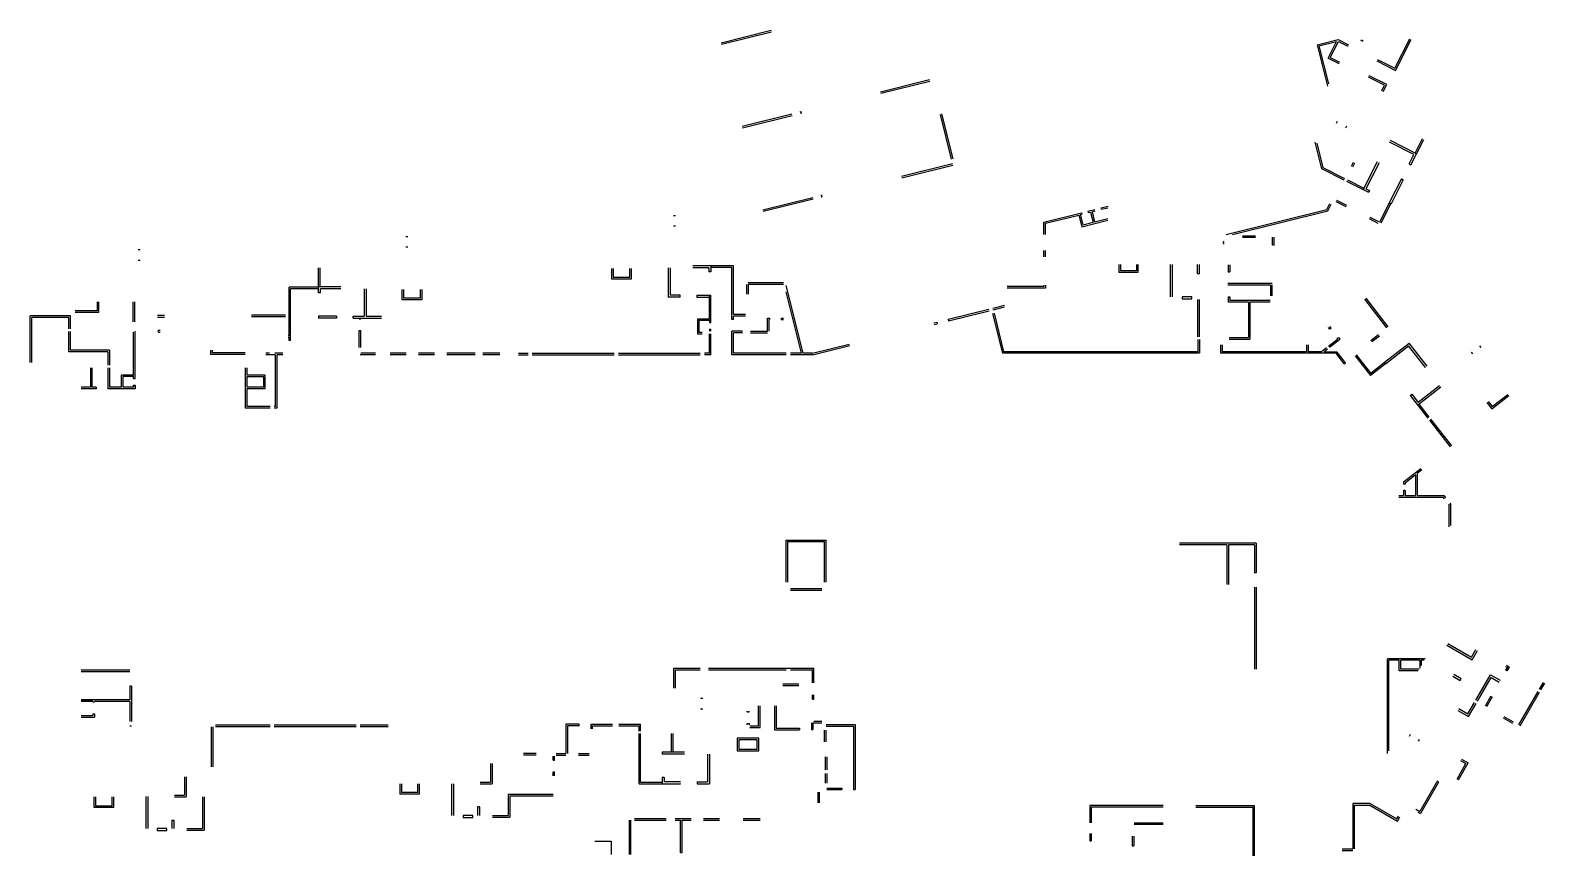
# Model space of a CAD drawing. Header units: metres. Extents: x -681087 to 1033303, y 74272 to 2630761.
# Drawn here: x 883153 to 1027502, y 158272 to 236903 of the extents above; entities that cross this region are included whole.
import ezdxf

# ---------------------------------------------------------------- set-up
doc = ezdxf.new("R2010")
doc.units = ezdxf.units.M
for name, color, linetype in [('SKELETON_CLEAN', 7, 'Continuous'), ('SKELETON_ISOLATED', 1, 'Continuous'), ('SKELETON_ORIGINAL', 8, 'Continuous')]:
    doc.layers.add(name, color=color, linetype=linetype)

msp = doc.modelspace()

# ---------------------------------------------------------------- linework, layer by layer
at = {"layer": 'SKELETON_CLEAN'}
for p, q in [((1005804, 235528), (1007818, 236030)), ((1005804, 235528), (1006786, 231587)), ((1005985, 235419), (1007661, 235836)), ((1005985, 235419), (1006890, 231790)), ((1006854, 234252), (1007661, 235836)), ((1007056, 234318), (1007837, 235852)), ((1007818, 236030), (1008797, 235532)), ((1007837, 235852), (1008728, 235398)), ((1009997, 235906), (1010042, 235995)), ((1010042, 235995), (1010176, 235927)), ((1010131, 235837), (1010176, 235927)), ((1013202, 233285), (1014632, 236092)), ((1013267, 233083), (1014765, 236024)), ((1006854, 234252), (1007879, 233730)), ((1007056, 234318), (1007947, 233864)), ((1011490, 233989), (1013267, 233083)), ((1011558, 234123), (1013202, 233285)), ((1012241, 231664), (1010704, 232448)), ((1012443, 231730), (1010772, 232581)), ((1011969, 231130), (1012241, 231664)), ((1012103, 231062), (1012443, 231730)), ((956525, 229141), (956584, 229155)), ((956561, 228995), (956620, 229010)), ((956584, 229155), (956620, 229010)), ((1006266, 223710), (1005635, 226243)), ((1006395, 223813), (1005812, 226153)), ((1015031, 225058), (1012714, 226238)), ((1015287, 225141), (1012801, 226407)), ((1015287, 225141), (1015986, 226513)), ((1008457, 222762), (1006395, 223813)), ((1011709, 224287), (1010449, 221814)), ((1014582, 224176), (1015031, 225058)), ((1014582, 224176), (1014751, 224089)), ((1014751, 224089), (1015287, 225141)), ((1008389, 222628), (1006266, 223710)), ((1008621, 222533), (1010185, 221736)), ((1013855, 222750), (1012688, 220460)), ((1014024, 222664), (1012858, 220374)), ((1013855, 222750), (1014024, 222664)), ((958509, 221184), (958568, 221199)), ((958545, 221039), (958604, 221053)), ((958568, 221199), (958604, 221053)), ((1010185, 221736), (1010710, 221468)), ((1010449, 221814), (1010797, 221637)), ((1010797, 221637), (1010710, 221468)), ((979763, 218633), (983346, 219527)), ((983346, 219527), (983382, 219381)), ((983947, 219677), (984631, 219847)), ((983947, 219677), (983984, 219531)), ((983984, 219531), (984207, 219587)), ((984207, 219587), (984449, 218616)), ((984352, 219623), (984667, 219701)), ((984352, 219623), (984594, 218652)), ((985232, 219997), (985877, 220158)), ((985269, 219851), (985232, 219997)), ((985269, 219851), (985873, 220002)), ((997133, 217437), (1006740, 219832)), ((997753, 217437), (1006842, 219703)), ((1006740, 219832), (1007028, 220398)), ((1006842, 219703), (1007162, 220330)), ((1012688, 220460), (1011740, 218598)), ((1012688, 220460), (1012858, 220374)), ((979763, 217437), (979763, 218633)), ((979913, 218516), (983091, 219308)), ((979913, 217437), (979913, 218516)), ((983091, 219308), (983369, 218192)), ((983236, 219345), (983382, 219381)), ((983236, 219345), (983479, 218374)), ((983369, 218192), (985873, 218817)), ((983479, 218374), (984449, 218616)), ((984594, 218652), (985873, 218971)), ((996953, 216737), (996853, 216737)), ((996853, 216737), (996853, 216587)), ((996853, 216587), (996953, 216587)), ((1001563, 216437), (1001563, 217187)), ((1001713, 216437), (1001713, 217187)), ((1001713, 216437), (1001563, 216437)), ((910623, 212472), (910623, 214287)), ((938563, 214222), (938563, 213222)), ((938713, 214222), (938713, 213372)), ((940293, 213372), (940293, 214222)), ((940443, 213222), (940443, 214222)), ((943963, 214272), (943963, 211482)), ((944153, 214272), (944153, 211672)), ((948033, 214472), (946298, 214472)), ((947823, 214282), (946298, 214282)), ((947823, 214282), (947823, 213892)), ((948013, 213892), (947823, 213892)), ((948013, 214472), (948013, 213892)), ((950033, 214322), (948013, 214322)), ((950183, 214472), (948033, 214472)), ((950033, 209362), (950033, 214322)), ((950183, 209822), (950183, 214472)), ((986923, 214577), (986923, 213827)), ((988733, 213827), (986923, 213827)), ((987073, 214577), (987073, 213977)), ((988583, 213977), (987073, 213977)), ((988583, 214577), (988583, 213977)), ((988733, 214577), (988733, 213827)), ((994393, 213737), (994393, 214577)), ((994393, 213737), (994583, 213737)), ((994583, 213737), (994583, 214577)), ((997323, 214567), (997323, 213907)), ((997323, 213907), (997473, 213907)), ((997473, 214567), (997473, 213907)), ((910623, 212432), (907813, 212432)), ((907813, 207822), (907813, 212432)), ((907963, 207362), (907963, 212282)), ((910623, 212282), (907963, 212282)), ((912738, 212472), (910623, 212472)), ((910623, 211892), (910623, 212472)), ((912738, 212282), (910813, 212282)), ((910813, 211892), (910813, 212282)), ((914983, 212272), (914983, 209672)), ((915173, 212272), (915173, 209672)), ((918593, 211222), (918593, 212222)), ((918743, 211372), (918743, 212222)), ((920323, 212222), (920323, 211372)), ((920473, 212222), (920473, 211222)), ((938563, 213222), (940443, 213222)), ((938713, 213372), (940293, 213372)), ((951568, 212692), (951568, 211772)), ((954953, 212692), (951568, 212692)), ((956812, 206142), (955203, 212595)), ((979763, 212487), (976253, 212487)), ((979913, 212337), (976253, 212337)), ((979763, 212637), (979763, 212487)), ((979913, 212637), (979913, 212337)), ((1001353, 212637), (997303, 212637)), ((1001353, 212637), (1001353, 211617)), ((1001528, 212637), (1001503, 212637)), ((1001503, 212637), (1001503, 211617)), ((889513, 211022), (889513, 210172)), ((889663, 211022), (889663, 210022)), ((910813, 211892), (910623, 211892)), ((920473, 211222), (918593, 211222)), ((920323, 211372), (918743, 211372)), ((945093, 211482), (943963, 211482)), ((945093, 211672), (944153, 211672)), ((945093, 211482), (945093, 211672)), ((946693, 211672), (948033, 211672)), ((946693, 211672), (946693, 211482)), ((946693, 211482), (947883, 211482)), ((947883, 209392), (947883, 211672)), ((948033, 209052), (948033, 211672)), ((956657, 206142), (955203, 211975)), ((993873, 211517), (992953, 211517)), ((992953, 211517), (992953, 211327)), ((992953, 211327), (993873, 211327)), ((993873, 211327), (993873, 211517)), ((997323, 211517), (997473, 211517)), ((997323, 211517), (997323, 211007)), ((999253, 211007), (997323, 211007)), ((997473, 211517), (997473, 211157)), ((1001318, 211157), (997473, 211157)), ((999253, 211007), (999253, 207637)), ((1001318, 211007), (999403, 211007)), ((999403, 211007), (999403, 207487)), ((886983, 209707), (883153, 209707)), ((883153, 205242), (883153, 209707)), ((886833, 209557), (883303, 209557)), ((883303, 205242), (883303, 209557)), ((886833, 208457), (886833, 209557)), ((886983, 208457), (886983, 209707)), ((889513, 210172), (887443, 210172)), ((889663, 210022), (887443, 210022)), ((912343, 209672), (910623, 209672)), ((910623, 209672), (910623, 209482)), ((912343, 209482), (910623, 209482)), ((912343, 209672), (912343, 209482)), ((913943, 209672), (914983, 209672)), ((913943, 209482), (913943, 209672)), ((913943, 209482), (916638, 209482)), ((914504, 209412), (914504, 209482)), ((914504, 209412), (914654, 209412)), ((914654, 209412), (914654, 209482)), ((915173, 209672), (916638, 209672)), ((946733, 209392), (946733, 207992)), ((947883, 209392), (946733, 209392)), ((950183, 209362), (950033, 209362)), ((951318, 209822), (950183, 209822)), ((950183, 209362), (950183, 209672)), ((951318, 209672), (950183, 209672)), ((953433, 208242), (953433, 209492)), ((953433, 209492), (953613, 209492)), ((953583, 208242), (953583, 209342)), ((953583, 209342), (953613, 209342)), ((953613, 209492), (953613, 209342)), ((954733, 209492), (954733, 209342)), ((954733, 209492), (954953, 209492)), ((954733, 209342), (954953, 209342)), ((970648, 209370), (974509, 210333)), ((970648, 209370), (970684, 209224)), ((970684, 209224), (974546, 210187)), ((974867, 209932), (975813, 206137)), ((975012, 209969), (975930, 206287)), ((886833, 206277), (886833, 208207)), ((886983, 206427), (886983, 208207)), ((893003, 204062), (893003, 208142)), ((893153, 203722), (893153, 208242)), ((895373, 208352), (895533, 208352)), ((895373, 208162), (895373, 208352)), ((895373, 208162), (895533, 208162)), ((914504, 206692), (914504, 208292)), ((914504, 208292), (914654, 208292)), ((914654, 206692), (914654, 208292)), ((946733, 207992), (947183, 207992)), ((946883, 209242), (946883, 208142)), ((947883, 209242), (946883, 209242)), ((946883, 208142), (947183, 208142)), ((947883, 209242), (947883, 209052)), ((947883, 209052), (948033, 209052)), ((947883, 208432), (947883, 208242)), ((947883, 208432), (948033, 208432)), ((947883, 206142), (947883, 207992)), ((948033, 208242), (948033, 208432)), ((948033, 205992), (948033, 207992)), ((950033, 205992), (950033, 208242)), ((951053, 208242), (950033, 208242)), ((950183, 206142), (950183, 208092)), ((951053, 208092), (950183, 208092)), ((951813, 208242), (953433, 208242)), ((969270, 209026), (969561, 209099)), ((969306, 208881), (969597, 208953)), ((969561, 209099), (969597, 208953)), ((1007024, 208430), (1006892, 208599)), ((1007143, 208522), (1007010, 208692)), ((1007143, 208522), (1007024, 208430)), ((890703, 206427), (886983, 206427)), ((890703, 206427), (890703, 204992)), ((900333, 206422), (900333, 206012)), ((900483, 206422), (900483, 206162)), ((907718, 207822), (907813, 207822)), ((907718, 207672), (907813, 207672)), ((907813, 207362), (907813, 207672)), ((907963, 207362), (907813, 207362)), ((957700, 206142), (961216, 207018)), ((957718, 205992), (961253, 206873)), ((994443, 207437), (994443, 206287)), ((994593, 207437), (994593, 206137)), ((996609, 206942), (996609, 206137)), ((996759, 206942), (996759, 206287)), ((997433, 207637), (999253, 207637)), ((997433, 207487), (999403, 207487)), ((1004809, 206942), (1004809, 206287)), ((1004959, 206942), (1004959, 206287)), ((1006702, 206649), (1006238, 206287)), ((1006795, 206531), (1006482, 206287)), ((1006899, 206803), (1007766, 207480)), ((1007977, 207454), (1006992, 206685)), ((1007714, 207547), (1007832, 207640)), ((1007766, 207480), (1007714, 207547)), ((1007832, 207640), (1007977, 207454)), ((1012219, 205274), (1014567, 207108)), ((1012336, 205124), (1014534, 206842)), ((1016135, 204793), (1014534, 206842)), ((1016285, 204910), (1014567, 207108)), ((890553, 206277), (886833, 206277)), ((890553, 206277), (890553, 204992)), ((903633, 206012), (900333, 206012)), ((903633, 206162), (900483, 206162)), ((906534, 205992), (905603, 205992)), ((906534, 201092), (906534, 205992)), ((906684, 200942), (906684, 205992)), ((907223, 205992), (906684, 205992)), ((947883, 206142), (947404, 206142)), ((948033, 205992), (947404, 205992)), ((955204, 205992), (950033, 205992)), ((955204, 206142), (950183, 206142)), ((956657, 206142), (955604, 206142)), ((957718, 205992), (955604, 205992)), ((957700, 206142), (956812, 206142)), ((994593, 206137), (975813, 206137)), ((994443, 206287), (975930, 206287)), ((1007623, 206137), (996609, 206137)), ((1004809, 206287), (996759, 206287)), ((1006238, 206287), (1004959, 206287)), ((1006482, 206287), (1007696, 206287)), ((1008398, 205144), (1007623, 206137)), ((1008517, 205237), (1007696, 206287)), ((1008398, 205144), (1008517, 205237)), ((1009421, 205899), (1010901, 204003)), ((1009539, 205991), (1010927, 204214)), ((1012336, 205124), (1010901, 204003)), ((1012243, 205242), (1010927, 204214)), ((1012336, 205124), (1012219, 205274)), ((888883, 204742), (888883, 202912)), ((889033, 204742), (889033, 202912)), ((890553, 204742), (890553, 202762)), ((890703, 204742), (890703, 202912)), ((891853, 202912), (891853, 204062)), ((893003, 204062), (891853, 204062)), ((892003, 202912), (892003, 203912)), ((893003, 203912), (892003, 203912)), ((893003, 203722), (893003, 203912)), ((893003, 203722), (893153, 203722)), ((903633, 204742), (903633, 200942)), ((903783, 204742), (903783, 204042)), ((905553, 204042), (903783, 204042)), ((905403, 203892), (903783, 203892)), ((903783, 203892), (903783, 202942)), ((905403, 202942), (905403, 203892)), ((905553, 202792), (905553, 204042)), ((888883, 202912), (888004, 202912)), ((889433, 202762), (888004, 202762)), ((889433, 202912), (889033, 202912)), ((889433, 202912), (889433, 202762)), ((893153, 202762), (890553, 202762)), ((891833, 202912), (890703, 202912)), ((893003, 202912), (892003, 202912)), ((893003, 202912), (893003, 203102)), ((893003, 203102), (893153, 203102)), ((893153, 203102), (893153, 202762)), ((903783, 202942), (905403, 202942)), ((903783, 202792), (905553, 202792)), ((903783, 202792), (903783, 201092)), ((1014680, 202108), (1014829, 202225)), ((1014680, 202108), (1016354, 199964)), ((1014829, 202225), (1015439, 201444)), ((1017488, 203045), (1015439, 201444)), ((1022461, 200846), (1024072, 202105)), ((1022487, 201056), (1023980, 202223)), ((903633, 200942), (906004, 200942)), ((903783, 201092), (906004, 201092)), ((906404, 201092), (906534, 201092)), ((906404, 200942), (906684, 200942)), ((1021984, 201456), (1022461, 200846)), ((1022102, 201549), (1022487, 201056)), ((1015697, 195136), (1014040, 193842)), ((1015790, 195018), (1015340, 194667)), ((1014040, 193842), (1014040, 193671)), ((1014190, 193671), (1014040, 193671)), ((1015190, 194550), (1014190, 193769)), ((1014190, 193769), (1014190, 193671)), ((1015190, 194550), (1015190, 192592)), ((1015340, 194667), (1015340, 192592)), ((1013604, 192592), (1014040, 192592)), ((1013604, 192442), (1017803, 192442)), ((1014190, 193051), (1014040, 193051)), ((1014040, 193051), (1014040, 192592)), ((1014190, 193051), (1014190, 192592)), ((1014190, 192592), (1015190, 192592)), ((1015340, 192592), (1017876, 192592)), ((1017803, 192442), (1017926, 192284)), ((1017876, 192592), (1018044, 192376)), ((1018326, 191771), (1018404, 191672)), ((1018404, 189598), (1018404, 191672)), ((1018444, 191864), (1018554, 191724)), ((1018554, 189715), (1018554, 191724)), ((955204, 184342), (955204, 188342)), ((955204, 188342), (959004, 188342)), ((955354, 184342), (955354, 188192)), ((955354, 188192), (958854, 188192)), ((958854, 184342), (958854, 188192)), ((959004, 184342), (959004, 188342)), ((1000004, 188042), (992704, 188042)), ((997204, 187892), (992704, 187892)), ((997204, 187892), (997204, 184092)), ((999854, 187892), (997354, 187892)), ((997354, 187892), (997354, 184092)), ((999854, 187892), (999854, 185212)), ((1000004, 188042), (1000004, 185212)), ((1000004, 185212), (999854, 185212)), ((1018180, 178322), (1020588, 176932)), ((1018275, 178486), (1020518, 177191)), ((1020518, 177191), (1020938, 177919)), ((1020588, 176932), (1021103, 177824)), ((944493, 174242), (944493, 176142)), ((944493, 176142), (947004, 176142)), ((947804, 176142), (957853, 176142)), ((957853, 174742), (957853, 176142)), ((1012507, 167995), (1012507, 177036)), ((1016110, 177036), (1012507, 177036)), ((1012657, 168255), (1012657, 176886)), ((1013638, 176886), (1012657, 176886)), ((1013638, 175886), (1013638, 176886)), ((1013788, 176036), (1013788, 176886)), ((1015588, 176886), (1013788, 176886)), ((1015588, 176886), (1015588, 176131)), ((1015738, 176886), (1015738, 176391)), ((1016023, 176886), (1015738, 176886)), ((1023769, 176284), (1023939, 176186)), ((1023804, 175952), (1023939, 176186)), ((1023854, 176409), (1024144, 176241)), ((1023934, 175877), (1024144, 176241)), ((944643, 175992), (947004, 175992)), ((944643, 174242), (944643, 175992)), ((955604, 175992), (957703, 175992)), ((957703, 174742), (957703, 175992)), ((1015446, 175886), (1013638, 175886)), ((1015533, 176036), (1013788, 176036)), ((1018739, 175390), (1019458, 174975)), ((1018834, 175554), (1019553, 175139)), ((1019458, 174975), (1019553, 175139)), ((1020933, 173089), (1022331, 175510)), ((1021098, 172994), (1022400, 175250)), ((1022331, 175510), (1023244, 174983)), ((1022400, 175250), (1023149, 174818)), ((1023934, 175877), (1023804, 175952)), ((892654, 174422), (892654, 173112)), ((892804, 174422), (892654, 174422)), ((892804, 174422), (892804, 171042)), ((957703, 173182), (957703, 173582)), ((957853, 173182), (957853, 173582)), ((892654, 173112), (888004, 173112)), ((888004, 173112), (889104, 173112)), ((889129, 172962), (888004, 172962)), ((889129, 172962), (889129, 172922)), ((889129, 172922), (889279, 172922)), ((889129, 171802), (889279, 171802)), ((889129, 171802), (889129, 171612)), ((892654, 172962), (889279, 172962)), ((889279, 172962), (889279, 172922)), ((889279, 171802), (889279, 171462)), ((892654, 172962), (892654, 171042)), ((951483, 171987), (951483, 172047)), ((951483, 171987), (951673, 171987)), ((951673, 171987), (951673, 172047)), ((952573, 170647), (952573, 172542)), ((952723, 170497), (952723, 172542)), ((954103, 172542), (954103, 170272)), ((954253, 172542), (954253, 170422)), ((957703, 173182), (957853, 173182)), ((1019210, 172115), (1020245, 171518)), ((1019305, 172280), (1020176, 171777)), ((1020176, 171777), (1020808, 172873)), ((1020245, 171518), (1020973, 172778)), ((888004, 171612), (889129, 171612)), ((888004, 171462), (889279, 171462)), ((892654, 170642), (892654, 170632)), ((892654, 170632), (892804, 170632)), ((892804, 170642), (892804, 170632)), ((935483, 170797), (934208, 170797)), ((934208, 170797), (934208, 167992)), ((935483, 170647), (934358, 170647)), ((934358, 170647), (934358, 167992)), ((935483, 170647), (935483, 170797)), ((936603, 170344), (936603, 170797)), ((936603, 170797), (938643, 170797)), ((936753, 170347), (936753, 170647)), ((936753, 170647), (938643, 170647)), ((939243, 170797), (941323, 170797)), ((939243, 170647), (941173, 170647)), ((941173, 170147), (941173, 170647)), ((941323, 170147), (941323, 170797)), ((951483, 170747), (951483, 170867)), ((951483, 170867), (951673, 170867)), ((951673, 170867), (951673, 170747)), ((951723, 170647), (952573, 170647)), ((951723, 170497), (952723, 170497)), ((954253, 170422), (956483, 170422)), ((956483, 170422), (956483, 170272)), ((957603, 170917), (957603, 170292)), ((957753, 170917), (957753, 170292)), ((959004, 170764), (961783, 170764)), ((959004, 170614), (961633, 170614)), ((961633, 170614), (961633, 164562)), ((961783, 170764), (961783, 164562)), ((941173, 165122), (941173, 169897)), ((941323, 165272), (941323, 169897)), ((952583, 169467), (950543, 169467)), ((950543, 169467), (950543, 168267)), ((952433, 169322), (950693, 169322)), ((950693, 169322), (950693, 168412)), ((952433, 168412), (952433, 169322)), ((952583, 168267), (952583, 169467)), ((954103, 170272), (956483, 170272)), ((957603, 170292), (957753, 170292)), ((932978, 167385), (932978, 167742)), ((933128, 167385), (933128, 167742)), ((943393, 168132), (943393, 167942)), ((945508, 168132), (943393, 168132)), ((945508, 167942), (943393, 167942)), ((947703, 167932), (947703, 165312)), ((947893, 167932), (947893, 165122)), ((950543, 168267), (952583, 168267)), ((950693, 168412), (952433, 168412)), ((1019555, 167482), (1020204, 167107)), ((927033, 167042), (927033, 165282)), ((927183, 167042), (927183, 165132)), ((932978, 167385), (933128, 167385)), ((932978, 165872), (932978, 166265)), ((932978, 166265), (933128, 166265)), ((933128, 165872), (933128, 166265)), ((1019142, 165567), (1019999, 167052)), ((1019272, 165492), (1020204, 167107)), ((1019480, 167352), (1019999, 167052)), ((897863, 165792), (897863, 164032)), ((898013, 165792), (898013, 163882)), ((918373, 165132), (918373, 164134)), ((918523, 165132), (918523, 164284)), ((920103, 164284), (920103, 165132)), ((920253, 164134), (920253, 165132)), ((926033, 165282), (927033, 165282)), ((926033, 165132), (927183, 165132)), ((941173, 165122), (945113, 165122)), ((941323, 165272), (943393, 165272)), ((943583, 165722), (943393, 165722)), ((943393, 165722), (943393, 165122)), ((943583, 165722), (943583, 165312)), ((945113, 165312), (943583, 165312)), ((945113, 165122), (945113, 165152)), ((946713, 165312), (947703, 165312)), ((946713, 165312), (946713, 165122)), ((946713, 165122), (947893, 165122)), ((959083, 164712), (960513, 164712)), ((959083, 164562), (960513, 164562)), ((960513, 164712), (960513, 164562)), ((961633, 164562), (961783, 164562)), ((1017184, 165237), (1015599, 162491)), ((1017389, 165292), (1015654, 162287)), ((1017184, 165237), (1017154, 165254)), ((1017389, 165292), (1017229, 165384)), ((889223, 163879), (889223, 162882)), ((889373, 163879), (889373, 163032)), ((890953, 163032), (890953, 163879)), ((891103, 162882), (891103, 163879)), ((896883, 164032), (897863, 164032)), ((896883, 163882), (898013, 163882)), ((899568, 163872), (899568, 160857)), ((899718, 163872), (899718, 160707)), ((920253, 164134), (918373, 164134)), ((920103, 164284), (918523, 164284)), ((932978, 164102), (928718, 164102)), ((928718, 164102), (928718, 162107)), ((932978, 163952), (928868, 163952)), ((928868, 163952), (928868, 161957)), ((1010879, 163242), (1009228, 163242)), ((1009228, 163242), (1009228, 158922)), ((1010879, 163242), (1013415, 161777)), ((889223, 162882), (891103, 162882)), ((889373, 163032), (890953, 163032)), ((925323, 162107), (924403, 162107)), ((924403, 162107), (924403, 161917)), ((924403, 161917), (925323, 161917)), ((925323, 161917), (925323, 162107)), ((925983, 162912), (925793, 162912)), ((925793, 162912), (925793, 162107)), ((925983, 162912), (925983, 162107)), ((927223, 162107), (928718, 162107)), ((927223, 161957), (928868, 161957)), ((991143, 163042), (984133, 163042)), ((984133, 163042), (984133, 161412)), ((991143, 162892), (984283, 162892)), ((984283, 162892), (984283, 161412)), ((994243, 163042), (999853, 163042)), ((994243, 162892), (999703, 162892)), ((999703, 158272), (999703, 162892)), ((999853, 158272), (999853, 163042)), ((1009378, 158922), (1009378, 163092)), ((1009378, 163092), (1010838, 163092)), ((1010838, 163092), (1013470, 161572)), ((1013415, 161777), (1013568, 162042)), ((1013470, 161572), (1013697, 161967)), ((1015223, 162709), (1015599, 162491)), ((1015407, 162429), (1015654, 162287)), ((896173, 160857), (895253, 160857)), ((895253, 160857), (895253, 160667)), ((895253, 160667), (896173, 160667)), ((896173, 160667), (896173, 160857)), ((896643, 161662), (896833, 161662)), ((896643, 161662), (896643, 160857)), ((896833, 161662), (896833, 160857)), ((898073, 160857), (899568, 160857)), ((898073, 160707), (899718, 160707)), ((944623, 161652), (945134, 161652)), ((945134, 158562), (945134, 161652)), ((945284, 158562), (945284, 161652)), ((945284, 161652), (946143, 161652)), ((984133, 160382), (984133, 159682)), ((984283, 160382), (984283, 159682)), ((936953, 159642), (938523, 159642)), ((938523, 159642), (938523, 158392)), ((984133, 159682), (984283, 159682)), ((988183, 160122), (988183, 159202)), ((988183, 159202), (988333, 159202)), ((988333, 160122), (988333, 159202)), ((1008208, 158922), (1009228, 158922)), ((945134, 158562), (945284, 158562))]:
    msp.add_line(p, q, dxfattribs=at)
at = {"layer": 'SKELETON_ISOLATED'}
for p, q in [((949011, 235718), (953765, 236903)), ((949047, 235572), (953801, 236758)), ((964190, 231052), (968848, 232213)), ((964227, 230906), (968884, 232067)), ((950994, 227762), (955749, 228947)), ((951031, 227616), (955785, 228801)), ((970966, 224625), (969902, 228894)), ((971112, 224661), (970048, 228931)), ((1007661, 228072), (1007752, 228250)), ((1008552, 227618), (1008643, 227796)), ((1015153, 225209), (1015852, 226581)), ((966200, 222993), (971051, 224203)), ((966236, 222848), (971087, 224058)), ((1009247, 224312), (1009056, 223938)), ((1009381, 224244), (1009190, 223870)), ((1011540, 224373), (1010194, 221731)), ((1008689, 222666), (1010262, 221865)), ((952978, 219805), (957733, 220991)), ((953014, 219660), (957769, 220845)), ((1008569, 220085), (1007620, 220568)), ((1008637, 220218), (1007688, 220702)), ((1012822, 220392), (1011873, 218530)), ((944653, 219232), (944453, 219232)), ((944653, 218232), (944453, 218232)), ((1010779, 218959), (1011598, 218541)), ((1010847, 219092), (1011666, 218675)), ((919143, 217232), (918943, 217232)), ((998708, 217337), (999928, 217337)), ((998708, 217187), (999928, 217187)), ((893633, 215982), (893433, 215982)), ((919143, 216232), (918943, 216232)), ((979763, 215317), (979763, 215937)), ((979913, 215317), (979913, 215937)), ((893633, 214982), (893433, 214982)), ((910773, 212472), (910773, 214287)), ((991813, 214577), (991813, 211517)), ((992003, 214577), (992003, 211517)), ((951418, 212692), (951418, 211772)), ((954953, 212842), (951568, 212842)), ((1001528, 212787), (997303, 212787)), ((892943, 209142), (892943, 211022)), ((893133, 209142), (893133, 211022)), ((994443, 207687), (994443, 211267)), ((994593, 207687), (994593, 211267)), ((1010320, 211277), (1012435, 208571)), ((1010438, 211370), (1012553, 208663)), ((895278, 209752), (895943, 209752)), ((895278, 209562), (895943, 209562)), ((907468, 209772), (904233, 209772)), ((907468, 209622), (904233, 209622)), ((974897, 210429), (976003, 210705)), ((974934, 210284), (976003, 210550)), ((951813, 208092), (953433, 208092)), ((1010943, 207361), (1011668, 207927)), ((1011036, 207243), (1011761, 207809)), ((1021285, 206850), (1021408, 206692)), ((905954, 206142), (905603, 206142)), ((907223, 206142), (906454, 206142)), ((916063, 205992), (914604, 205992)), ((916063, 206142), (914654, 206142)), ((918983, 206142), (917463, 206142)), ((918983, 205992), (917463, 205992)), ((921673, 206142), (920153, 206142)), ((921673, 205992), (920153, 205992)), ((925543, 206142), (922854, 206142)), ((925543, 205992), (922854, 205992)), ((927923, 206142), (926303, 206142)), ((927923, 205992), (926303, 205992)), ((929693, 206142), (930604, 206142)), ((929693, 205992), (930604, 205992)), ((931004, 206142), (938804, 206142)), ((931004, 205992), (938804, 205992)), ((939204, 206142), (947004, 206142)), ((939204, 205992), (947004, 205992)), ((1020497, 206234), (1020620, 206076)), ((1017605, 202895), (1015406, 201178)), ((1015524, 201270), (1016472, 200056)), ((1016508, 199767), (1018500, 197218)), ((1016626, 199859), (1018618, 197310)), ((958604, 183692), (955604, 183692)), ((958604, 183542), (955604, 183542)), ((999854, 183842), (999854, 176042)), ((1000004, 183842), (1000004, 176042)), ((892654, 175942), (888005, 175942)), ((892654, 175792), (888005, 175792)), ((947804, 175992), (955204, 175992)), ((1026997, 174132), (1027372, 174782)), ((1027127, 174057), (1027502, 174707)), ((947043, 173267), (947243, 173267)), ((954893, 174642), (956393, 174642)), ((954893, 174492), (956393, 174492)), ((1021847, 172562), (1022389, 173502)), ((1021977, 172487), (1022519, 173427)), ((1025029, 170724), (1026872, 173916)), ((1025159, 170649), (1027002, 173841)), ((947043, 172267), (947243, 172267)), ((900404, 170542), (900404, 166742)), ((900554, 170542), (900554, 166742)), ((906004, 170712), (900804, 170712)), ((906004, 170562), (900804, 170562)), ((914204, 170712), (906404, 170712)), ((914204, 170562), (906404, 170562)), ((917273, 170712), (914604, 170712)), ((917273, 170562), (914604, 170562)), ((958604, 170892), (957753, 170892)), ((958604, 171042), (957853, 171042)), ((1023534, 171415), (1024417, 170905)), ((1023609, 171544), (1024492, 171034)), ((944243, 169897), (944243, 168132)), ((944393, 169897), (944393, 168132)), ((958853, 169124), (958853, 170242)), ((959003, 169124), (959003, 170242)), ((1014601, 169673), (1014701, 169846)), ((1015467, 169173), (1015567, 169346)), ((931378, 167992), (930158, 167992)), ((931378, 167842), (930158, 167842)), ((933269, 167992), (934189, 167992)), ((933269, 167842), (934189, 167842)), ((935418, 167992), (936438, 167992)), ((935418, 167842), (936438, 167842)), ((958933, 167681), (958933, 166461)), ((959083, 167681), (959083, 166461)), ((958933, 166101), (958933, 165182)), ((959083, 166101), (959083, 165182)), ((923303, 165129), (923303, 162107)), ((923493, 165129), (923493, 162107)), ((894153, 163897), (894153, 160857)), ((894343, 163897), (894343, 160857)), ((958203, 164337), (958203, 163317)), ((958353, 164337), (958353, 163317)), ((940753, 161802), (943773, 161802)), ((944623, 161802), (946143, 161802)), ((947313, 161802), (948833, 161802)), ((951093, 161802), (952713, 161802)), ((940254, 158392), (940254, 161642)), ((940404, 158392), (940404, 161642)), ((940753, 161652), (943773, 161652)), ((947313, 161652), (948833, 161652)), ((951093, 161652), (952713, 161652)), ((988383, 161412), (991143, 161412)), ((988383, 161262), (991143, 161262)), ((1008208, 158772), (1009228, 158772))]:
    msp.add_line(p, q, dxfattribs=at)
at = {"layer": 'SKELETON_ORIGINAL'}
for p, q in [((949011, 235718), (953765, 236903)), ((949047, 235572), (953801, 236758)), ((1005804, 235528), (1007818, 236030)), ((1005804, 235528), (1006786, 231587)), ((1005985, 235419), (1007661, 235836)), ((1005985, 235419), (1006890, 231790)), ((1006854, 234252), (1007661, 235836)), ((1007056, 234318), (1007837, 235852)), ((1007818, 236030), (1008797, 235532)), ((1007837, 235852), (1008728, 235398)), ((1009997, 235906), (1010042, 235995)), ((1010042, 235995), (1010176, 235927)), ((1010131, 235837), (1010176, 235927)), ((1013202, 233285), (1014632, 236092)), ((1013267, 233083), (1014765, 236024)), ((1006854, 234252), (1007879, 233730)), ((1007056, 234318), (1007947, 233864)), ((1011490, 233989), (1013267, 233083)), ((1011558, 234123), (1013202, 233285)), ((1012241, 231664), (1010704, 232448)), ((1012443, 231730), (1010772, 232581)), ((964190, 231052), (968848, 232213)), ((964227, 230906), (968884, 232067)), ((1011969, 231130), (1012241, 231664)), ((1012103, 231062), (1012443, 231730)), ((950994, 227762), (955749, 228947)), ((951031, 227616), (955785, 228801)), ((956525, 229141), (956584, 229155)), ((956561, 228995), (956620, 229010)), ((956584, 229155), (956620, 229010)), ((970966, 224625), (969902, 228894)), ((971112, 224661), (970048, 228931)), ((1007661, 228072), (1007752, 228250)), ((1008552, 227618), (1008643, 227796)), ((1006266, 223710), (1005635, 226243)), ((1006395, 223813), (1005812, 226153)), ((1015031, 225058), (1012714, 226238)), ((1015287, 225141), (1012801, 226407)), ((1015153, 225209), (1015852, 226581)), ((1015287, 225141), (1015986, 226513)), ((966200, 222993), (971051, 224203)), ((966236, 222848), (971087, 224058)), ((1008457, 222762), (1006395, 223813)), ((1009247, 224312), (1009056, 223938)), ((1009381, 224244), (1009190, 223870)), ((1011540, 224373), (1010194, 221731)), ((1011709, 224287), (1010449, 221814)), ((1014582, 224176), (1015031, 225058)), ((1014582, 224176), (1014751, 224089)), ((1014751, 224089), (1015287, 225141)), ((1008389, 222628), (1006266, 223710)), ((1008621, 222533), (1010185, 221736)), ((1008689, 222666), (1010262, 221865)), ((1013855, 222750), (1012688, 220460)), ((1014024, 222664), (1012858, 220374)), ((1013855, 222750), (1014024, 222664)), ((952978, 219805), (957733, 220991)), ((958509, 221184), (958568, 221199)), ((958545, 221039), (958604, 221053)), ((958568, 221199), (958604, 221053)), ((1010185, 221736), (1010710, 221468)), ((1010449, 221814), (1010797, 221637)), ((1010797, 221637), (1010710, 221468)), ((953014, 219660), (957769, 220845)), ((979763, 218633), (983346, 219527)), ((983346, 219527), (983382, 219381)), ((983947, 219677), (984631, 219847)), ((983947, 219677), (983984, 219531)), ((983984, 219531), (984207, 219587)), ((984207, 219587), (984449, 218616)), ((984352, 219623), (984667, 219701)), ((984352, 219623), (984594, 218652)), ((985232, 219997), (985877, 220158)), ((985269, 219851), (985232, 219997)), ((985269, 219851), (985873, 220002)), ((997133, 217437), (1006740, 219832)), ((997753, 217437), (1006842, 219703)), ((1006740, 219832), (1007028, 220398)), ((1006842, 219703), (1007162, 220330)), ((1008569, 220085), (1007620, 220568)), ((1008637, 220218), (1007688, 220702)), ((1012688, 220460), (1011740, 218598)), ((1012822, 220392), (1011873, 218530)), ((1012688, 220460), (1012858, 220374)), ((944653, 219232), (944453, 219232)), ((944653, 218232), (944453, 218232)), ((979763, 217437), (979763, 218633)), ((979913, 218516), (983091, 219308)), ((979913, 217437), (979913, 218516)), ((983091, 219308), (983369, 218192)), ((983236, 219345), (983382, 219381)), ((983236, 219345), (983479, 218374)), ((983369, 218192), (985873, 218817)), ((983479, 218374), (984449, 218616)), ((984594, 218652), (985873, 218971)), ((1010779, 218959), (1011598, 218541)), ((1010847, 219092), (1011666, 218675)), ((919143, 217232), (918943, 217232)), ((996953, 216737), (996853, 216737)), ((996853, 216737), (996853, 216587)), ((996853, 216587), (996953, 216587)), ((998708, 217337), (999928, 217337)), ((998708, 217187), (999928, 217187)), ((1001563, 216437), (1001563, 217187)), ((1001713, 216437), (1001713, 217187)), ((893633, 215982), (893433, 215982)), ((919143, 216232), (918943, 216232)), ((979763, 215317), (979763, 215937)), ((979913, 215317), (979913, 215937)), ((1001713, 216437), (1001563, 216437)), ((893633, 214982), (893433, 214982)), ((910623, 212472), (910623, 214287)), ((910773, 212472), (910773, 214287)), ((938563, 214222), (938563, 213222)), ((938713, 214222), (938713, 213372)), ((940293, 213372), (940293, 214222)), ((940443, 213222), (940443, 214222)), ((943963, 214272), (943963, 211482)), ((944153, 214272), (944153, 211672)), ((948033, 214472), (946298, 214472)), ((947823, 214282), (946298, 214282)), ((947823, 214282), (947823, 213892)), ((948013, 213892), (947823, 213892)), ((948013, 214472), (948013, 213892)), ((950033, 214322), (948013, 214322)), ((950183, 214472), (948033, 214472)), ((950033, 209362), (950033, 214322)), ((950183, 209822), (950183, 214472)), ((986923, 214577), (986923, 213827)), ((988733, 213827), (986923, 213827)), ((987073, 214577), (987073, 213977)), ((988583, 213977), (987073, 213977)), ((988583, 214577), (988583, 213977)), ((988733, 214577), (988733, 213827)), ((991813, 214577), (991813, 211517)), ((992003, 214577), (992003, 211517)), ((994393, 213737), (994393, 214577)), ((994393, 213737), (994583, 213737)), ((994583, 213737), (994583, 214577)), ((997323, 214567), (997323, 213907)), ((997323, 213907), (997473, 213907)), ((997473, 214567), (997473, 213907)), ((910623, 212432), (907813, 212432)), ((907813, 207822), (907813, 212432)), ((907963, 207362), (907963, 212282)), ((910623, 212282), (907963, 212282)), ((912738, 212472), (910623, 212472)), ((910623, 211892), (910623, 212472)), ((912738, 212282), (910813, 212282)), ((910813, 211892), (910813, 212282)), ((914983, 212272), (914983, 209672)), ((915173, 212272), (915173, 209672)), ((918593, 211222), (918593, 212222)), ((918743, 211372), (918743, 212222)), ((920323, 212222), (920323, 211372)), ((920473, 212222), (920473, 211222)), ((938563, 213222), (940443, 213222)), ((938713, 213372), (940293, 213372)), ((951418, 212692), (951418, 211772)), ((954953, 212842), (951568, 212842)), ((951568, 212692), (951568, 211772)), ((954953, 212692), (951568, 212692)), ((956812, 206142), (955203, 212595)), ((979763, 212487), (976253, 212487)), ((979913, 212337), (976253, 212337)), ((979763, 212637), (979763, 212487)), ((979913, 212637), (979913, 212337)), ((1001528, 212787), (997303, 212787)), ((1001353, 212637), (997303, 212637)), ((1001353, 212637), (1001353, 211617)), ((1001528, 212637), (1001503, 212637)), ((1001503, 212637), (1001503, 211617)), ((889513, 211022), (889513, 210172)), ((889663, 211022), (889663, 210022)), ((892943, 209142), (892943, 211022)), ((893133, 209142), (893133, 211022)), ((910813, 211892), (910623, 211892)), ((920473, 211222), (918593, 211222)), ((920323, 211372), (918743, 211372)), ((945093, 211482), (943963, 211482)), ((945093, 211672), (944153, 211672)), ((945093, 211482), (945093, 211672)), ((946693, 211672), (948033, 211672)), ((946693, 211672), (946693, 211482)), ((946693, 211482), (947883, 211482)), ((947883, 209392), (947883, 211672)), ((948033, 209052), (948033, 211672)), ((956657, 206142), (955203, 211975)), ((993873, 211517), (992953, 211517)), ((992953, 211517), (992953, 211327)), ((992953, 211327), (993873, 211327)), ((993873, 211327), (993873, 211517)), ((994443, 207687), (994443, 211267)), ((994593, 207687), (994593, 211267)), ((997323, 211517), (997473, 211517)), ((997323, 211517), (997323, 211007)), ((999253, 211007), (997323, 211007)), ((997473, 211517), (997473, 211157)), ((1001318, 211157), (997473, 211157)), ((999253, 211007), (999253, 207637)), ((1001318, 211007), (999403, 211007)), ((999403, 211007), (999403, 207487)), ((1010320, 211277), (1012435, 208571)), ((1010438, 211370), (1012553, 208663)), ((886983, 209707), (883153, 209707)), ((883153, 205242), (883153, 209707)), ((886833, 209557), (883303, 209557)), ((883303, 205242), (883303, 209557)), ((886833, 208457), (886833, 209557)), ((886983, 208457), (886983, 209707)), ((889513, 210172), (887443, 210172)), ((889663, 210022), (887443, 210022)), ((895278, 209752), (895943, 209752)), ((895278, 209562), (895943, 209562)), ((907468, 209772), (904233, 209772)), ((907468, 209622), (904233, 209622)), ((912343, 209672), (910623, 209672)), ((910623, 209672), (910623, 209482)), ((912343, 209482), (910623, 209482)), ((912343, 209672), (912343, 209482)), ((913943, 209672), (914983, 209672)), ((913943, 209482), (913943, 209672)), ((913943, 209482), (916638, 209482)), ((914504, 209412), (914504, 209482)), ((914504, 209412), (914654, 209412)), ((914654, 209412), (914654, 209482)), ((915173, 209672), (916638, 209672)), ((946733, 209392), (946733, 207992)), ((947883, 209392), (946733, 209392)), ((950183, 209362), (950033, 209362)), ((951318, 209822), (950183, 209822)), ((950183, 209362), (950183, 209672)), ((951318, 209672), (950183, 209672)), ((953433, 208242), (953433, 209492)), ((953433, 209492), (953613, 209492)), ((953583, 208242), (953583, 209342)), ((953583, 209342), (953613, 209342)), ((953613, 209492), (953613, 209342)), ((954733, 209492), (954733, 209342)), ((954733, 209492), (954953, 209492)), ((954733, 209342), (954953, 209342)), ((970648, 209370), (974509, 210333)), ((970648, 209370), (970684, 209224)), ((970684, 209224), (974546, 210187)), ((974867, 209932), (975813, 206137)), ((974897, 210429), (976003, 210705)), ((974934, 210284), (976003, 210550)), ((975012, 209969), (975930, 206287)), ((886833, 206277), (886833, 208207)), ((886983, 206427), (886983, 208207)), ((893003, 204062), (893003, 208142)), ((893153, 203722), (893153, 208242)), ((895373, 208352), (895533, 208352)), ((895373, 208162), (895373, 208352)), ((895373, 208162), (895533, 208162)), ((914504, 206692), (914504, 208292)), ((914504, 208292), (914654, 208292)), ((914654, 206692), (914654, 208292)), ((946733, 207992), (947183, 207992)), ((946883, 209242), (946883, 208142)), ((947883, 209242), (946883, 209242)), ((946883, 208142), (947183, 208142)), ((947883, 209242), (947883, 209052)), ((947883, 209052), (948033, 209052)), ((947883, 208432), (947883, 208242)), ((947883, 208432), (948033, 208432)), ((947883, 206142), (947883, 207992)), ((948033, 208242), (948033, 208432)), ((948033, 205992), (948033, 207992)), ((950033, 205992), (950033, 208242)), ((951053, 208242), (950033, 208242)), ((950183, 206142), (950183, 208092)), ((951053, 208092), (950183, 208092)), ((951813, 208242), (953433, 208242)), ((951813, 208092), (953433, 208092)), ((969270, 209026), (969561, 209099)), ((969306, 208881), (969597, 208953)), ((969561, 209099), (969597, 208953)), ((1007024, 208430), (1006892, 208599)), ((1007143, 208522), (1007010, 208692)), ((1007143, 208522), (1007024, 208430)), ((1010943, 207361), (1011668, 207927)), ((890703, 206427), (886983, 206427)), ((890703, 206427), (890703, 204992)), ((900333, 206422), (900333, 206012)), ((900483, 206422), (900483, 206162)), ((907718, 207822), (907813, 207822)), ((907718, 207672), (907813, 207672)), ((907813, 207362), (907813, 207672)), ((907963, 207362), (907813, 207362)), ((957700, 206142), (961216, 207018)), ((957718, 205992), (961253, 206873)), ((994443, 207437), (994443, 206287)), ((994593, 207437), (994593, 206137)), ((996609, 206942), (996609, 206137)), ((996759, 206942), (996759, 206287)), ((997433, 207637), (999253, 207637)), ((997433, 207487), (999403, 207487)), ((1004809, 206942), (1004809, 206287)), ((1004959, 206942), (1004959, 206287)), ((1006702, 206649), (1006238, 206287)), ((1006795, 206531), (1006482, 206287)), ((1006899, 206803), (1007766, 207480)), ((1007977, 207454), (1006992, 206685)), ((1007714, 207547), (1007832, 207640)), ((1007766, 207480), (1007714, 207547)), ((1007832, 207640), (1007977, 207454)), ((1011036, 207243), (1011761, 207809)), ((1012219, 205274), (1014567, 207108)), ((1012336, 205124), (1014534, 206842)), ((1016135, 204793), (1014534, 206842)), ((1016285, 204910), (1014567, 207108)), ((1021285, 206850), (1021408, 206692)), ((890553, 206277), (886833, 206277)), ((890553, 206277), (890553, 204992)), ((903633, 206012), (900333, 206012)), ((903633, 206162), (900483, 206162)), ((905954, 206142), (905603, 206142)), ((906534, 205992), (905603, 205992)), ((907223, 206142), (906454, 206142)), ((906534, 201092), (906534, 205992)), ((906684, 200942), (906684, 205992)), ((907223, 205992), (906684, 205992)), ((916063, 205992), (914604, 205992)), ((916063, 206142), (914654, 206142)), ((918983, 206142), (917463, 206142)), ((918983, 205992), (917463, 205992)), ((921673, 206142), (920153, 206142)), ((921673, 205992), (920153, 205992)), ((925543, 206142), (922854, 206142)), ((925543, 205992), (922854, 205992)), ((927923, 206142), (926303, 206142)), ((927923, 205992), (926303, 205992)), ((929693, 206142), (930604, 206142)), ((929693, 205992), (930604, 205992)), ((931004, 206142), (938804, 206142)), ((931004, 205992), (938804, 205992)), ((939204, 206142), (947004, 206142)), ((939204, 205992), (947004, 205992)), ((947883, 206142), (947404, 206142)), ((948033, 205992), (947404, 205992)), ((955204, 205992), (950033, 205992)), ((955204, 206142), (950183, 206142)), ((956657, 206142), (955604, 206142)), ((957718, 205992), (955604, 205992)), ((957700, 206142), (956812, 206142)), ((994593, 206137), (975813, 206137)), ((994443, 206287), (975930, 206287)), ((1007623, 206137), (996609, 206137)), ((1004809, 206287), (996759, 206287)), ((1006238, 206287), (1004959, 206287)), ((1006482, 206287), (1007696, 206287)), ((1008398, 205144), (1007623, 206137)), ((1008517, 205237), (1007696, 206287)), ((1008398, 205144), (1008517, 205237)), ((1009421, 205899), (1010901, 204003)), ((1009539, 205991), (1010927, 204214)), ((1012336, 205124), (1010901, 204003)), ((1012243, 205242), (1010927, 204214)), ((1012336, 205124), (1012219, 205274)), ((1020497, 206234), (1020620, 206076)), ((888883, 204742), (888883, 202912)), ((889033, 204742), (889033, 202912)), ((890553, 204742), (890553, 202762)), ((890703, 204742), (890703, 202912)), ((891853, 202912), (891853, 204062)), ((893003, 204062), (891853, 204062)), ((892003, 202912), (892003, 203912)), ((893003, 203912), (892003, 203912)), ((893003, 203722), (893003, 203912)), ((893003, 203722), (893003, 203912)), ((893003, 203722), (893153, 203722)), ((903633, 204742), (903633, 200942)), ((903783, 204742), (903783, 204042)), ((905553, 204042), (903783, 204042)), ((905403, 203892), (903783, 203892)), ((903783, 203892), (903783, 202942)), ((905403, 202942), (905403, 203892)), ((905553, 202792), (905553, 204042)), ((888883, 202912), (888004, 202912)), ((889433, 202762), (888004, 202762)), ((889433, 202912), (889033, 202912)), ((889433, 202912), (889433, 202762)), ((893153, 202762), (890553, 202762)), ((891833, 202912), (890703, 202912)), ((893003, 202912), (892003, 202912)), ((893003, 202912), (893003, 203102)), ((893003, 203102), (893153, 203102)), ((893003, 203102), (893003, 202912)), ((893153, 203102), (893153, 202762)), ((903783, 202942), (905403, 202942)), ((903783, 202792), (905553, 202792)), ((903783, 202792), (903783, 201092)), ((1014680, 202108), (1014829, 202225)), ((1014680, 202108), (1016354, 199964)), ((1014829, 202225), (1015439, 201444)), ((1017605, 202895), (1015406, 201178)), ((1017488, 203045), (1015439, 201444)), ((1022461, 200846), (1024072, 202105)), ((1022487, 201056), (1023980, 202223)), ((903633, 200942), (906004, 200942)), ((903783, 201092), (906004, 201092)), ((906404, 201092), (906534, 201092)), ((906404, 200942), (906684, 200942)), ((1015524, 201270), (1016472, 200056)), ((1021984, 201456), (1022461, 200846)), ((1022102, 201549), (1022487, 201056)), ((1016508, 199767), (1018500, 197218)), ((1016626, 199859), (1018618, 197310)), ((1015697, 195136), (1014040, 193842)), ((1015790, 195018), (1015340, 194667)), ((1014040, 193842), (1014040, 193671)), ((1014190, 193671), (1014040, 193671)), ((1015190, 194550), (1014190, 193769)), ((1014190, 193769), (1014190, 193671)), ((1015190, 194550), (1015190, 192592)), ((1015340, 194667), (1015340, 192592)), ((1013604, 192592), (1014040, 192592)), ((1013604, 192442), (1017803, 192442)), ((1014190, 193051), (1014040, 193051)), ((1014040, 193051), (1014040, 192592)), ((1014190, 193051), (1014190, 192592)), ((1014190, 192592), (1015190, 192592)), ((1015340, 192592), (1017876, 192592)), ((1017803, 192442), (1017926, 192284)), ((1017876, 192592), (1018044, 192376)), ((1018326, 191771), (1018404, 191672)), ((1018404, 189598), (1018404, 191672)), ((1018444, 191864), (1018554, 191724)), ((1018554, 189715), (1018554, 191724)), ((955204, 184342), (955204, 188342)), ((955204, 188342), (959004, 188342)), ((955354, 184342), (955354, 188192)), ((955354, 188192), (958854, 188192)), ((958854, 184342), (958854, 188192)), ((959004, 184342), (959004, 188342)), ((1000004, 188042), (992704, 188042)), ((997204, 187892), (992704, 187892)), ((997204, 187892), (997204, 184092)), ((999854, 187892), (997354, 187892)), ((997354, 187892), (997354, 184092)), ((999854, 187892), (999854, 185212)), ((1000004, 188042), (1000004, 185212)), ((1000004, 185212), (999854, 185212)), ((958604, 183692), (955604, 183692)), ((958604, 183542), (955604, 183542)), ((999854, 183842), (999854, 176042)), ((1000004, 183842), (1000004, 176042)), ((1018180, 178322), (1020588, 176932)), ((1018275, 178486), (1020518, 177191)), ((1020518, 177191), (1020938, 177919)), ((1020588, 176932), (1021103, 177824)), ((944493, 174242), (944493, 176142)), ((944493, 176142), (947004, 176142)), ((947804, 176142), (957853, 176142)), ((957853, 174742), (957853, 176142)), ((1012507, 167995), (1012507, 177036)), ((1016110, 177036), (1012507, 177036)), ((1012657, 168255), (1012657, 176886)), ((1013638, 176886), (1012657, 176886)), ((1013638, 175886), (1013638, 176886)), ((1013788, 176036), (1013788, 176886)), ((1015588, 176886), (1013788, 176886)), ((1015588, 176886), (1015588, 176131)), ((1015738, 176886), (1015738, 176391)), ((1016023, 176886), (1015738, 176886)), ((1023769, 176284), (1023939, 176186)), ((1023804, 175952), (1023939, 176186)), ((1023854, 176409), (1024144, 176241)), ((1023934, 175877), (1024144, 176241)), ((892654, 175942), (888005, 175942)), ((892654, 175792), (888005, 175792)), ((944643, 175992), (947004, 175992)), ((944643, 174242), (944643, 175992)), ((947804, 175992), (955204, 175992)), ((955604, 175992), (957703, 175992)), ((957703, 174742), (957703, 175992)), ((1015446, 175886), (1013638, 175886)), ((1015533, 176036), (1013788, 176036)), ((1018739, 175390), (1019458, 174975)), ((1018834, 175554), (1019553, 175139)), ((1019458, 174975), (1019553, 175139)), ((1020933, 173089), (1022331, 175510)), ((1021098, 172994), (1022400, 175250)), ((1022331, 175510), (1023244, 174983)), ((1022400, 175250), (1023149, 174818)), ((1023934, 175877), (1023804, 175952)), ((1026997, 174132), (1027372, 174782)), ((1027127, 174057), (1027502, 174707)), ((892654, 174422), (892654, 173112)), ((892804, 174422), (892654, 174422)), ((892804, 174422), (892804, 171042)), ((947043, 173267), (947243, 173267)), ((954893, 174642), (956393, 174642)), ((954893, 174492), (956393, 174492)), ((957703, 173182), (957703, 173582)), ((957853, 173182), (957853, 173582)), ((1021847, 172562), (1022389, 173502)), ((1021977, 172487), (1022519, 173427)), ((1025029, 170724), (1026872, 173916)), ((1025159, 170649), (1027002, 173841)), ((892654, 173112), (888004, 173112)), ((888004, 173112), (889104, 173112)), ((889129, 172962), (888004, 172962)), ((889129, 172962), (889129, 172922)), ((889129, 172922), (889279, 172922)), ((889129, 171802), (889279, 171802)), ((889129, 171802), (889129, 171612)), ((892654, 172962), (889279, 172962)), ((889279, 172962), (889279, 172922)), ((889279, 171802), (889279, 171462)), ((892654, 172962), (892654, 171042)), ((947043, 172267), (947243, 172267)), ((951483, 171987), (951483, 172047)), ((951483, 171987), (951673, 171987)), ((951673, 171987), (951673, 172047)), ((952573, 170647), (952573, 172542)), ((952723, 170497), (952723, 172542)), ((954103, 172542), (954103, 170272)), ((954253, 172542), (954253, 170422)), ((957703, 173182), (957853, 173182)), ((1019210, 172115), (1020245, 171518)), ((1019305, 172280), (1020176, 171777)), ((1020176, 171777), (1020808, 172873)), ((1020245, 171518), (1020973, 172778)), ((888004, 171612), (889129, 171612)), ((888004, 171462), (889279, 171462)), ((892654, 170642), (892654, 170632)), ((892654, 170632), (892804, 170632)), ((892804, 170642), (892804, 170632)), ((900404, 170542), (900404, 166742)), ((900554, 170542), (900554, 166742)), ((906004, 170712), (900804, 170712)), ((906004, 170562), (900804, 170562)), ((914204, 170712), (906404, 170712)), ((914204, 170562), (906404, 170562)), ((917273, 170712), (914604, 170712)), ((917273, 170562), (914604, 170562)), ((935483, 170797), (934208, 170797)), ((934208, 170797), (934208, 167992)), ((935483, 170647), (934358, 170647)), ((934358, 170647), (934358, 167992)), ((935483, 170647), (935483, 170797)), ((936603, 170344), (936603, 170797)), ((936603, 170797), (938643, 170797)), ((936753, 170347), (936753, 170647)), ((936753, 170647), (938643, 170647)), ((939243, 170797), (941323, 170797)), ((939243, 170647), (941173, 170647)), ((941173, 170147), (941173, 170647)), ((941323, 170147), (941323, 170797)), ((951483, 170747), (951483, 170867)), ((951483, 170867), (951673, 170867)), ((951673, 170867), (951673, 170747)), ((951723, 170647), (952573, 170647)), ((951723, 170497), (952723, 170497)), ((954253, 170422), (956483, 170422)), ((956483, 170422), (956483, 170272)), ((957603, 170917), (957603, 170292)), ((957753, 170917), (957753, 170292)), ((958604, 170892), (957753, 170892)), ((958604, 171042), (957853, 171042)), ((959004, 170764), (961783, 170764)), ((959004, 170614), (961633, 170614)), ((961633, 170614), (961633, 164562)), ((961783, 170764), (961783, 164562)), ((1023534, 171415), (1024417, 170905)), ((1023609, 171544), (1024492, 171034)), ((941173, 165122), (941173, 169897)), ((941323, 165272), (941323, 169897)), ((944243, 169897), (944243, 168132)), ((944393, 169897), (944393, 168132)), ((952583, 169467), (950543, 169467)), ((950543, 169467), (950543, 168267)), ((952433, 169322), (950693, 169322)), ((950693, 169322), (950693, 168412)), ((952433, 168412), (952433, 169322)), ((952583, 168267), (952583, 169467)), ((954103, 170272), (956483, 170272)), ((957603, 170292), (957753, 170292)), ((958853, 169124), (958853, 170242)), ((959003, 169124), (959003, 170242)), ((1014601, 169673), (1014701, 169846)), ((1015467, 169173), (1015567, 169346)), ((931378, 167992), (930158, 167992)), ((931378, 167842), (930158, 167842)), ((932978, 167385), (932978, 167742)), ((933128, 167385), (933128, 167742)), ((933269, 167992), (934189, 167992)), ((933269, 167842), (934189, 167842)), ((935418, 167992), (936438, 167992)), ((935418, 167842), (936438, 167842)), ((943393, 168132), (943393, 167942)), ((945508, 168132), (943393, 168132)), ((945508, 167942), (943393, 167942)), ((947703, 167932), (947703, 165312)), ((947893, 167932), (947893, 165122)), ((950543, 168267), (952583, 168267)), ((950693, 168412), (952433, 168412)), ((958933, 167681), (958933, 166461)), ((959083, 167681), (959083, 166461)), ((1019555, 167482), (1020204, 167107)), ((927033, 167042), (927033, 165282)), ((927183, 167042), (927183, 165132)), ((932978, 167385), (933128, 167385)), ((932978, 165872), (932978, 166265)), ((932978, 166265), (933128, 166265)), ((933128, 165872), (933128, 166265)), ((958933, 166101), (958933, 165182)), ((959083, 166101), (959083, 165182)), ((1019142, 165567), (1019999, 167052)), ((1019272, 165492), (1020204, 167107)), ((1019480, 167352), (1019999, 167052)), ((897863, 165792), (897863, 164032)), ((898013, 165792), (898013, 163882)), ((918373, 165132), (918373, 164134)), ((918523, 165132), (918523, 164284)), ((920103, 164284), (920103, 165132)), ((920253, 164134), (920253, 165132)), ((923303, 165129), (923303, 162107)), ((923493, 165129), (923493, 162107)), ((926033, 165282), (927033, 165282)), ((926033, 165132), (927183, 165132)), ((941173, 165122), (945113, 165122)), ((941323, 165272), (943393, 165272)), ((943583, 165722), (943393, 165722)), ((943393, 165722), (943393, 165122)), ((943583, 165722), (943583, 165312)), ((945113, 165312), (943583, 165312)), ((945113, 165122), (945113, 165152)), ((946713, 165312), (947703, 165312)), ((946713, 165312), (946713, 165122)), ((946713, 165122), (947893, 165122)), ((959083, 164712), (960513, 164712)), ((959083, 164562), (960513, 164562)), ((960513, 164712), (960513, 164562)), ((961633, 164562), (961783, 164562)), ((1017184, 165237), (1015599, 162491)), ((1017389, 165292), (1015654, 162287)), ((1017184, 165237), (1017154, 165254)), ((1017389, 165292), (1017229, 165384)), ((889223, 163879), (889223, 162882)), ((889373, 163879), (889373, 163032)), ((890953, 163032), (890953, 163879)), ((891103, 162882), (891103, 163879)), ((894153, 163897), (894153, 160857)), ((894343, 163897), (894343, 160857)), ((896883, 164032), (897863, 164032)), ((896883, 163882), (898013, 163882)), ((899568, 163872), (899568, 160857)), ((899718, 163872), (899718, 160707)), ((920253, 164134), (918373, 164134)), ((920103, 164284), (918523, 164284)), ((932978, 164102), (928718, 164102)), ((928718, 164102), (928718, 162107)), ((932978, 163952), (928868, 163952)), ((928868, 163952), (928868, 161957)), ((958203, 164337), (958203, 163317)), ((958353, 164337), (958353, 163317)), ((1010879, 163242), (1009228, 163242)), ((1009228, 163242), (1009228, 158922)), ((1010879, 163242), (1013415, 161777)), ((889223, 162882), (891103, 162882)), ((889373, 163032), (890953, 163032)), ((925323, 162107), (924403, 162107)), ((924403, 162107), (924403, 161917)), ((924403, 161917), (925323, 161917)), ((925323, 161917), (925323, 162107)), ((925983, 162912), (925793, 162912)), ((925793, 162912), (925793, 162107)), ((925983, 162912), (925983, 162107)), ((927223, 162107), (928718, 162107)), ((927223, 161957), (928868, 161957)), ((940753, 161802), (943773, 161802)), ((944623, 161802), (946143, 161802)), ((947313, 161802), (948833, 161802)), ((951093, 161802), (952713, 161802)), ((991143, 163042), (984133, 163042)), ((984133, 163042), (984133, 161412)), ((991143, 162892), (984283, 162892)), ((984283, 162892), (984283, 161412)), ((994243, 163042), (999853, 163042)), ((994243, 162892), (999703, 162892)), ((999703, 158272), (999703, 162892)), ((999853, 158272), (999853, 163042)), ((1009378, 158922), (1009378, 163092)), ((1009378, 163092), (1010838, 163092)), ((1010838, 163092), (1013470, 161572)), ((1013415, 161777), (1013568, 162042)), ((1013470, 161572), (1013697, 161967)), ((1015223, 162709), (1015599, 162491)), ((1015407, 162429), (1015654, 162287)), ((896173, 160857), (895253, 160857)), ((895253, 160857), (895253, 160667)), ((895253, 160667), (896173, 160667)), ((896173, 160667), (896173, 160857)), ((896643, 161662), (896833, 161662)), ((896643, 161662), (896643, 160857)), ((896833, 161662), (896833, 160857)), ((898073, 160857), (899568, 160857)), ((898073, 160707), (899718, 160707)), ((940254, 158392), (940254, 161642)), ((940404, 158392), (940404, 161642)), ((940753, 161652), (943773, 161652)), ((944623, 161652), (945134, 161652)), ((945134, 158562), (945134, 161652)), ((945284, 158562), (945284, 161652)), ((945284, 161652), (946143, 161652)), ((947313, 161652), (948833, 161652)), ((951093, 161652), (952713, 161652)), ((984133, 160382), (984133, 159682)), ((984283, 160382), (984283, 159682)), ((988383, 161412), (991143, 161412)), ((988383, 161262), (991143, 161262)), ((936953, 159642), (938523, 159642)), ((938523, 159642), (938523, 158392)), ((984133, 159682), (984283, 159682)), ((988183, 160122), (988183, 159202)), ((988183, 159202), (988333, 159202)), ((988333, 160122), (988333, 159202)), ((1008208, 158922), (1009228, 158922)), ((945134, 158562), (945284, 158562)), ((1008208, 158772), (1009228, 158772))]:
    msp.add_line(p, q, dxfattribs=at)

doc.saveas('drawing.dxf')
